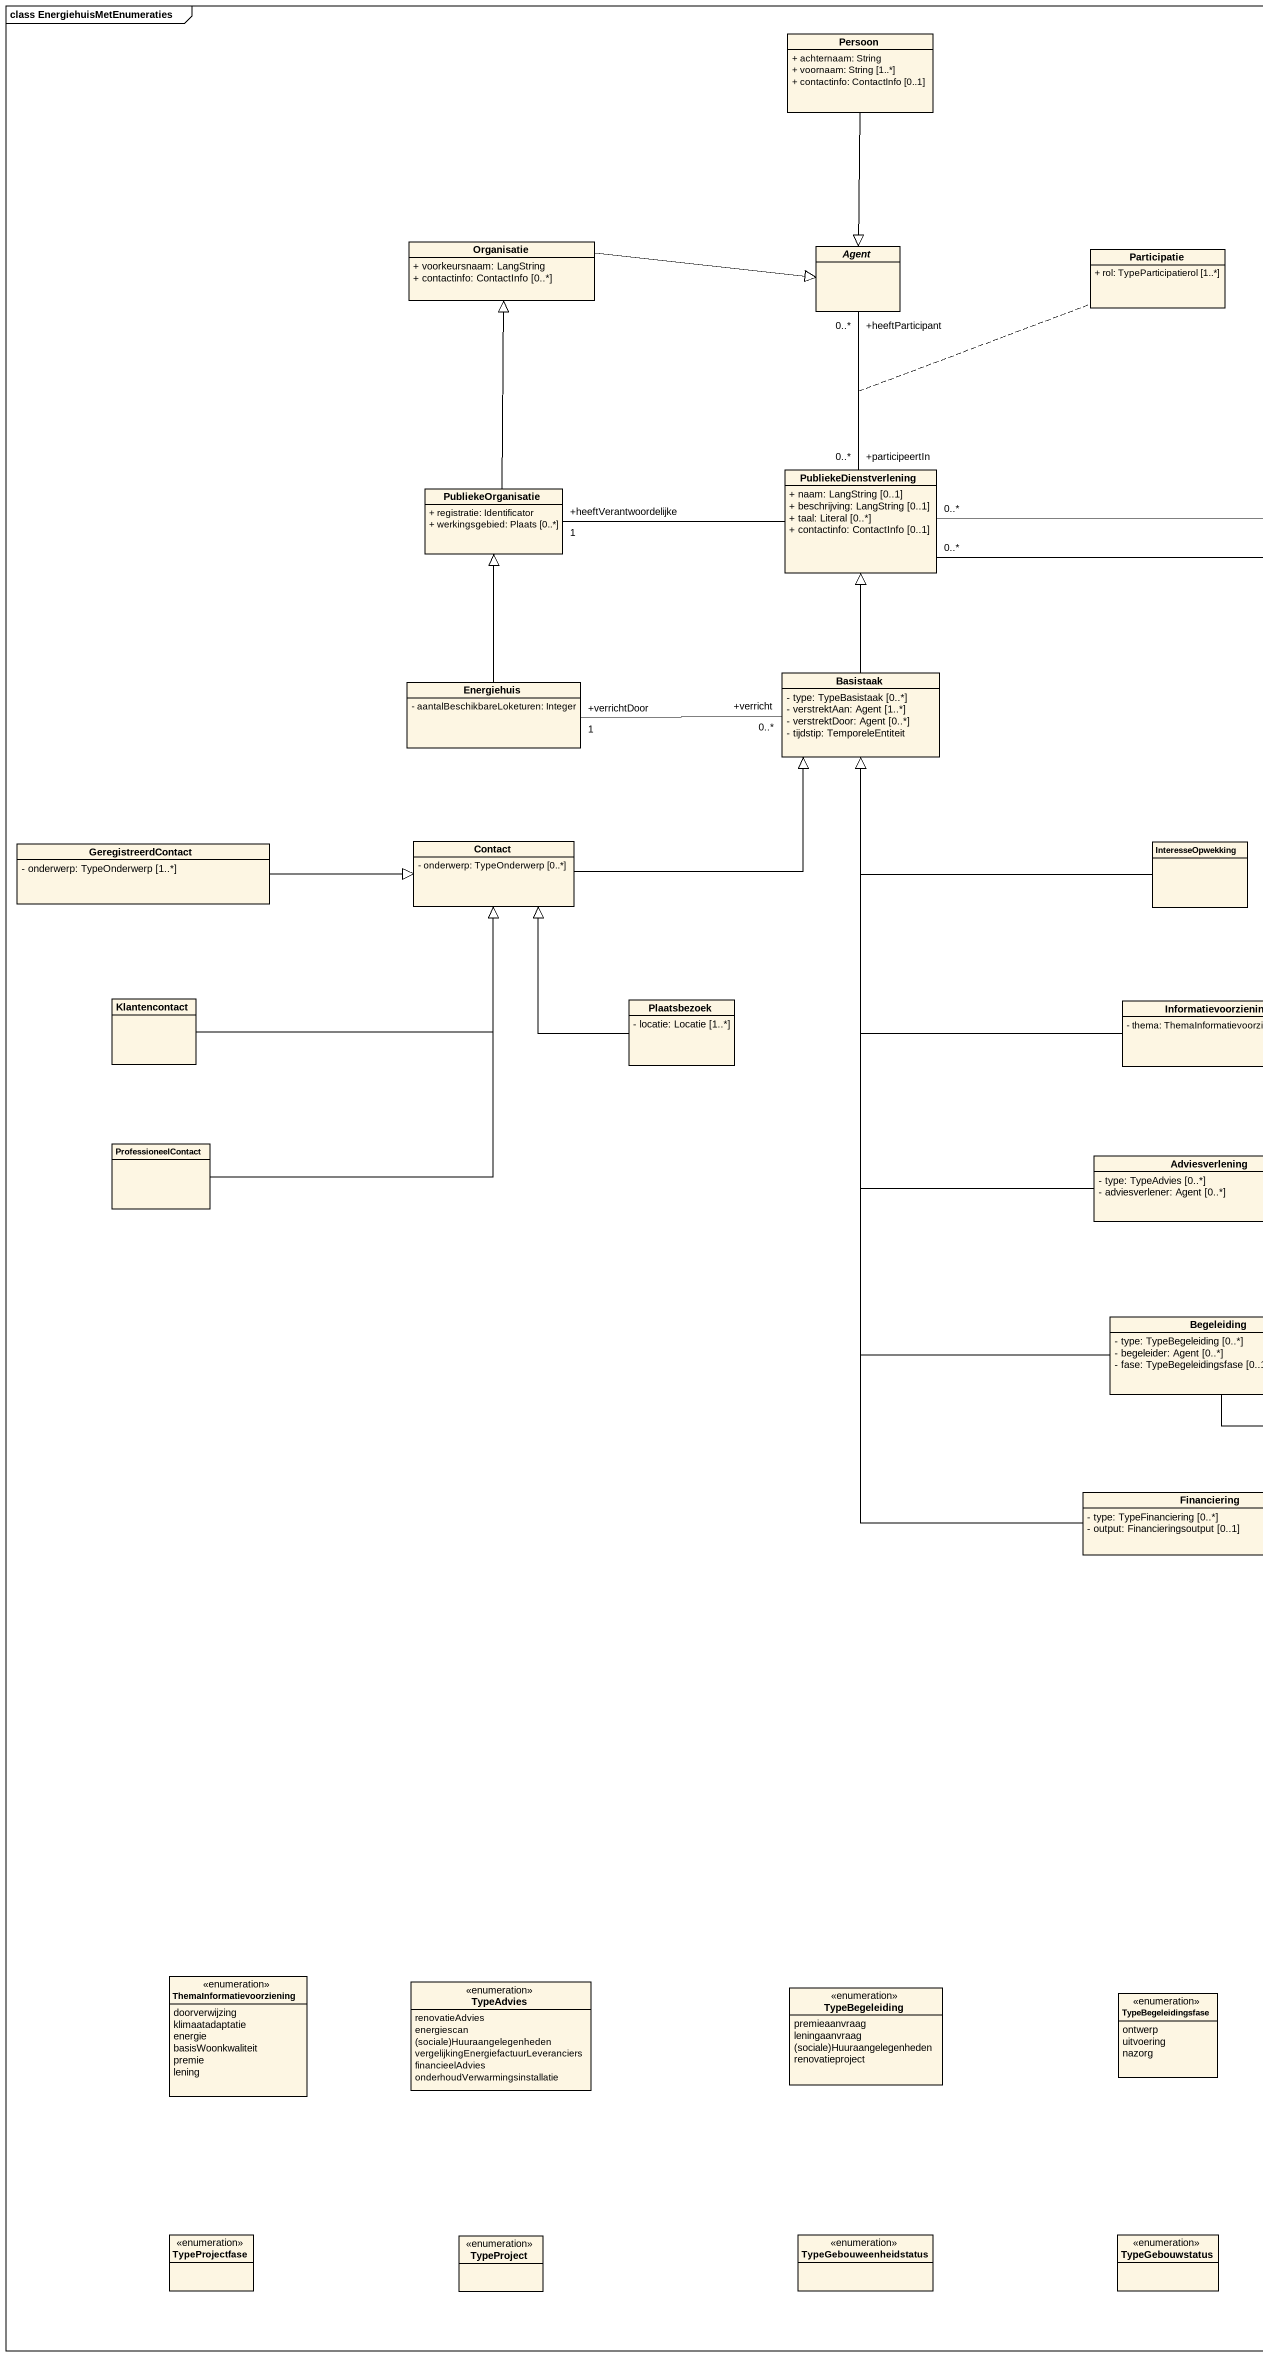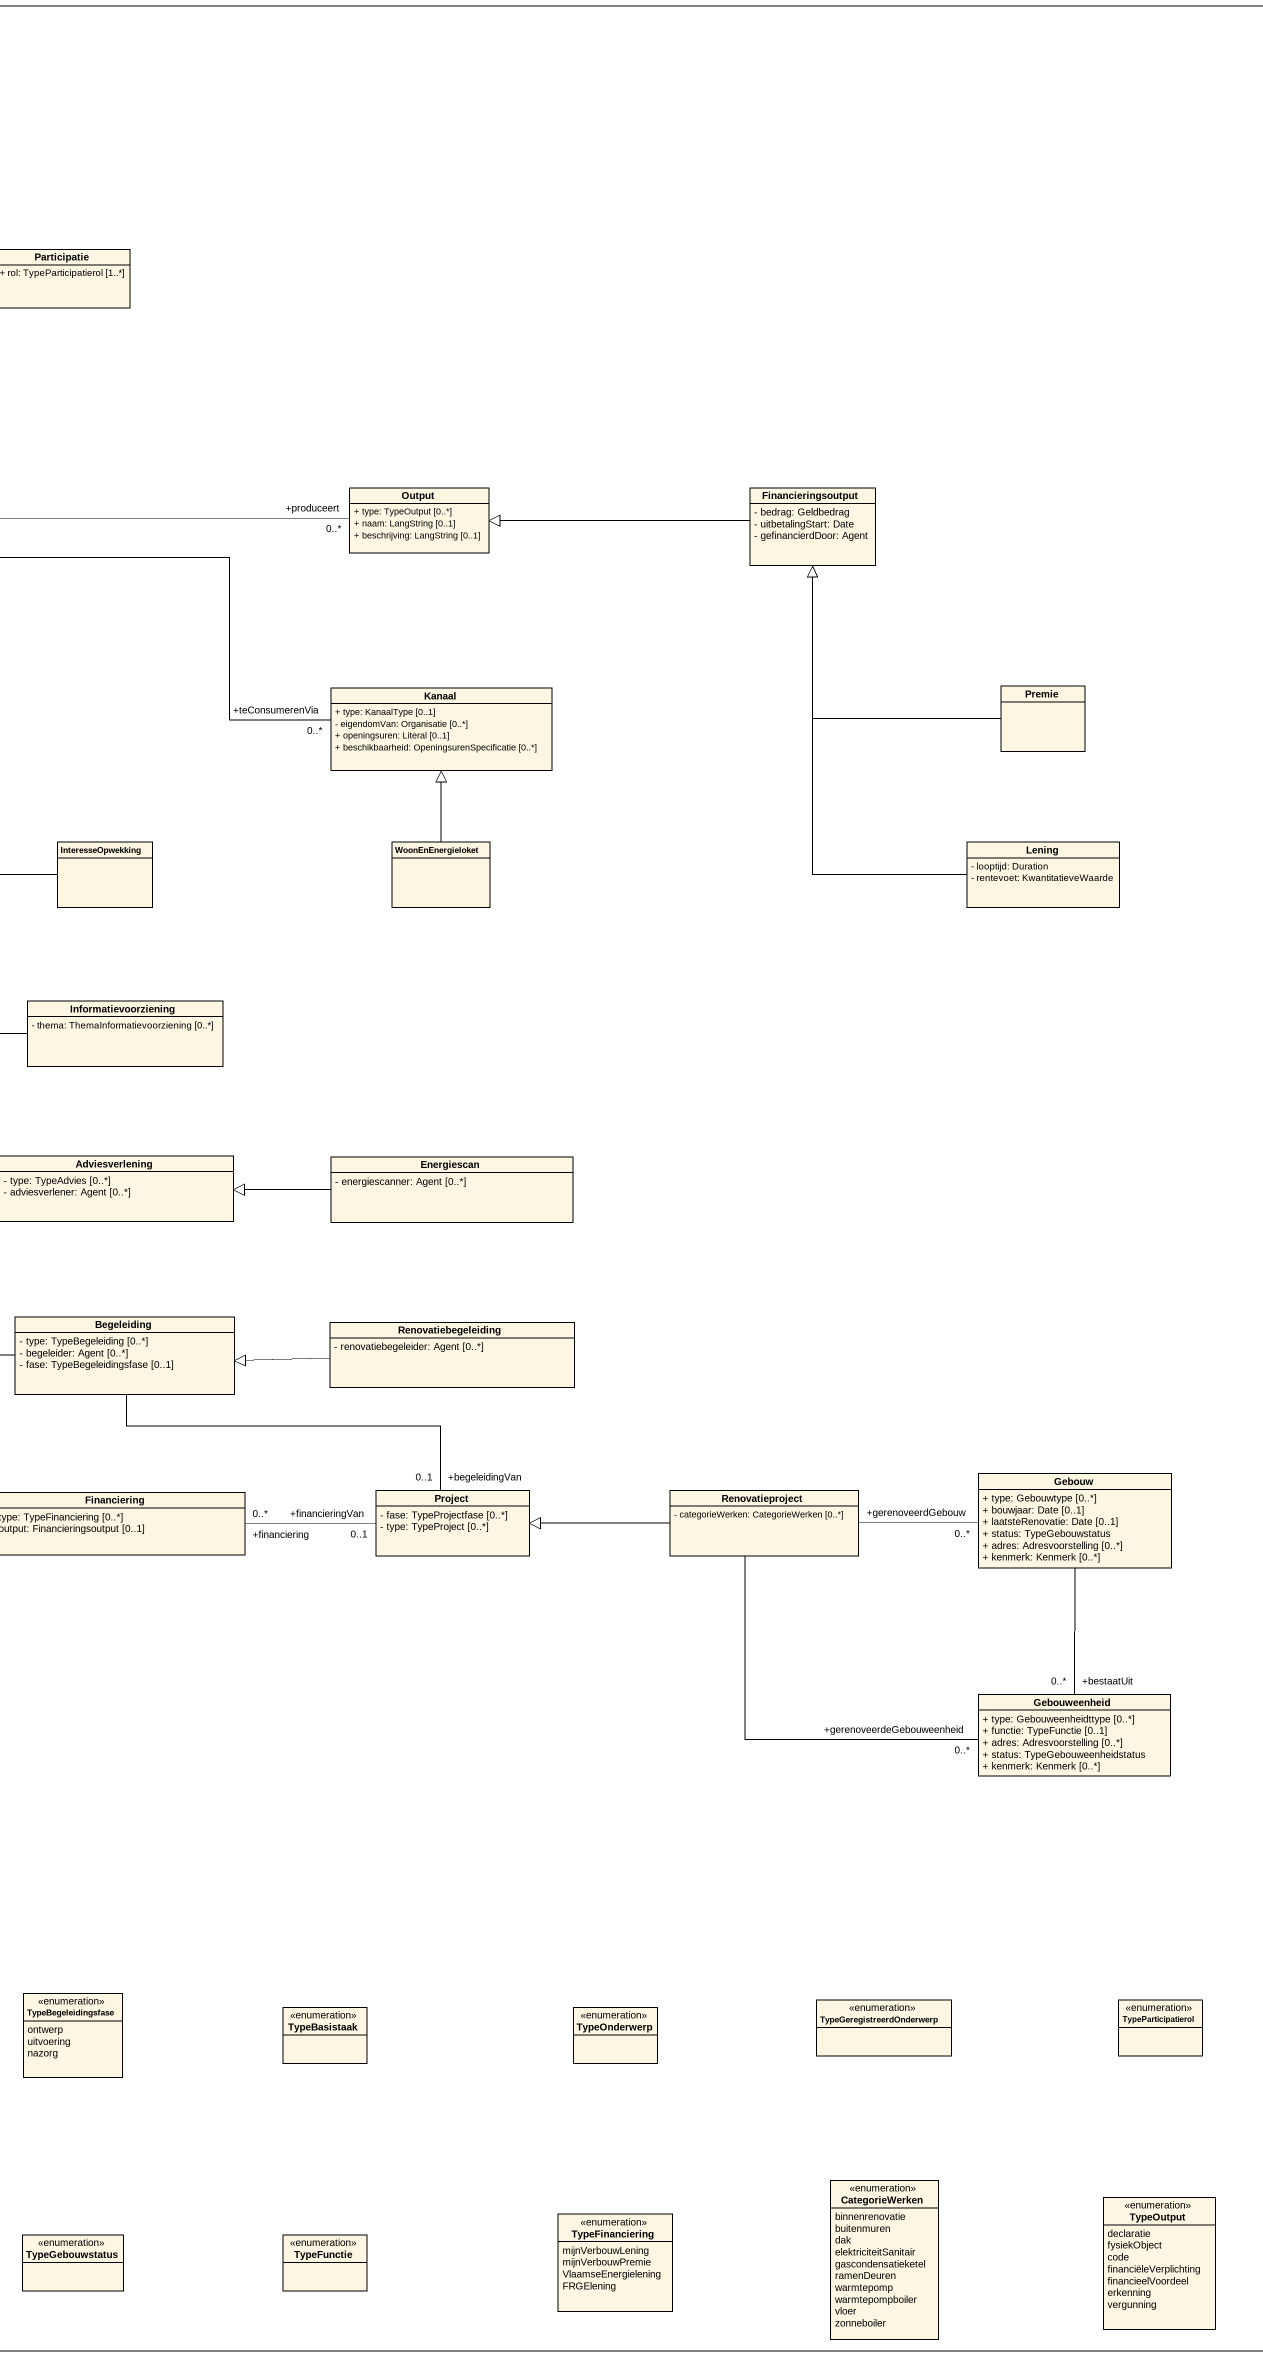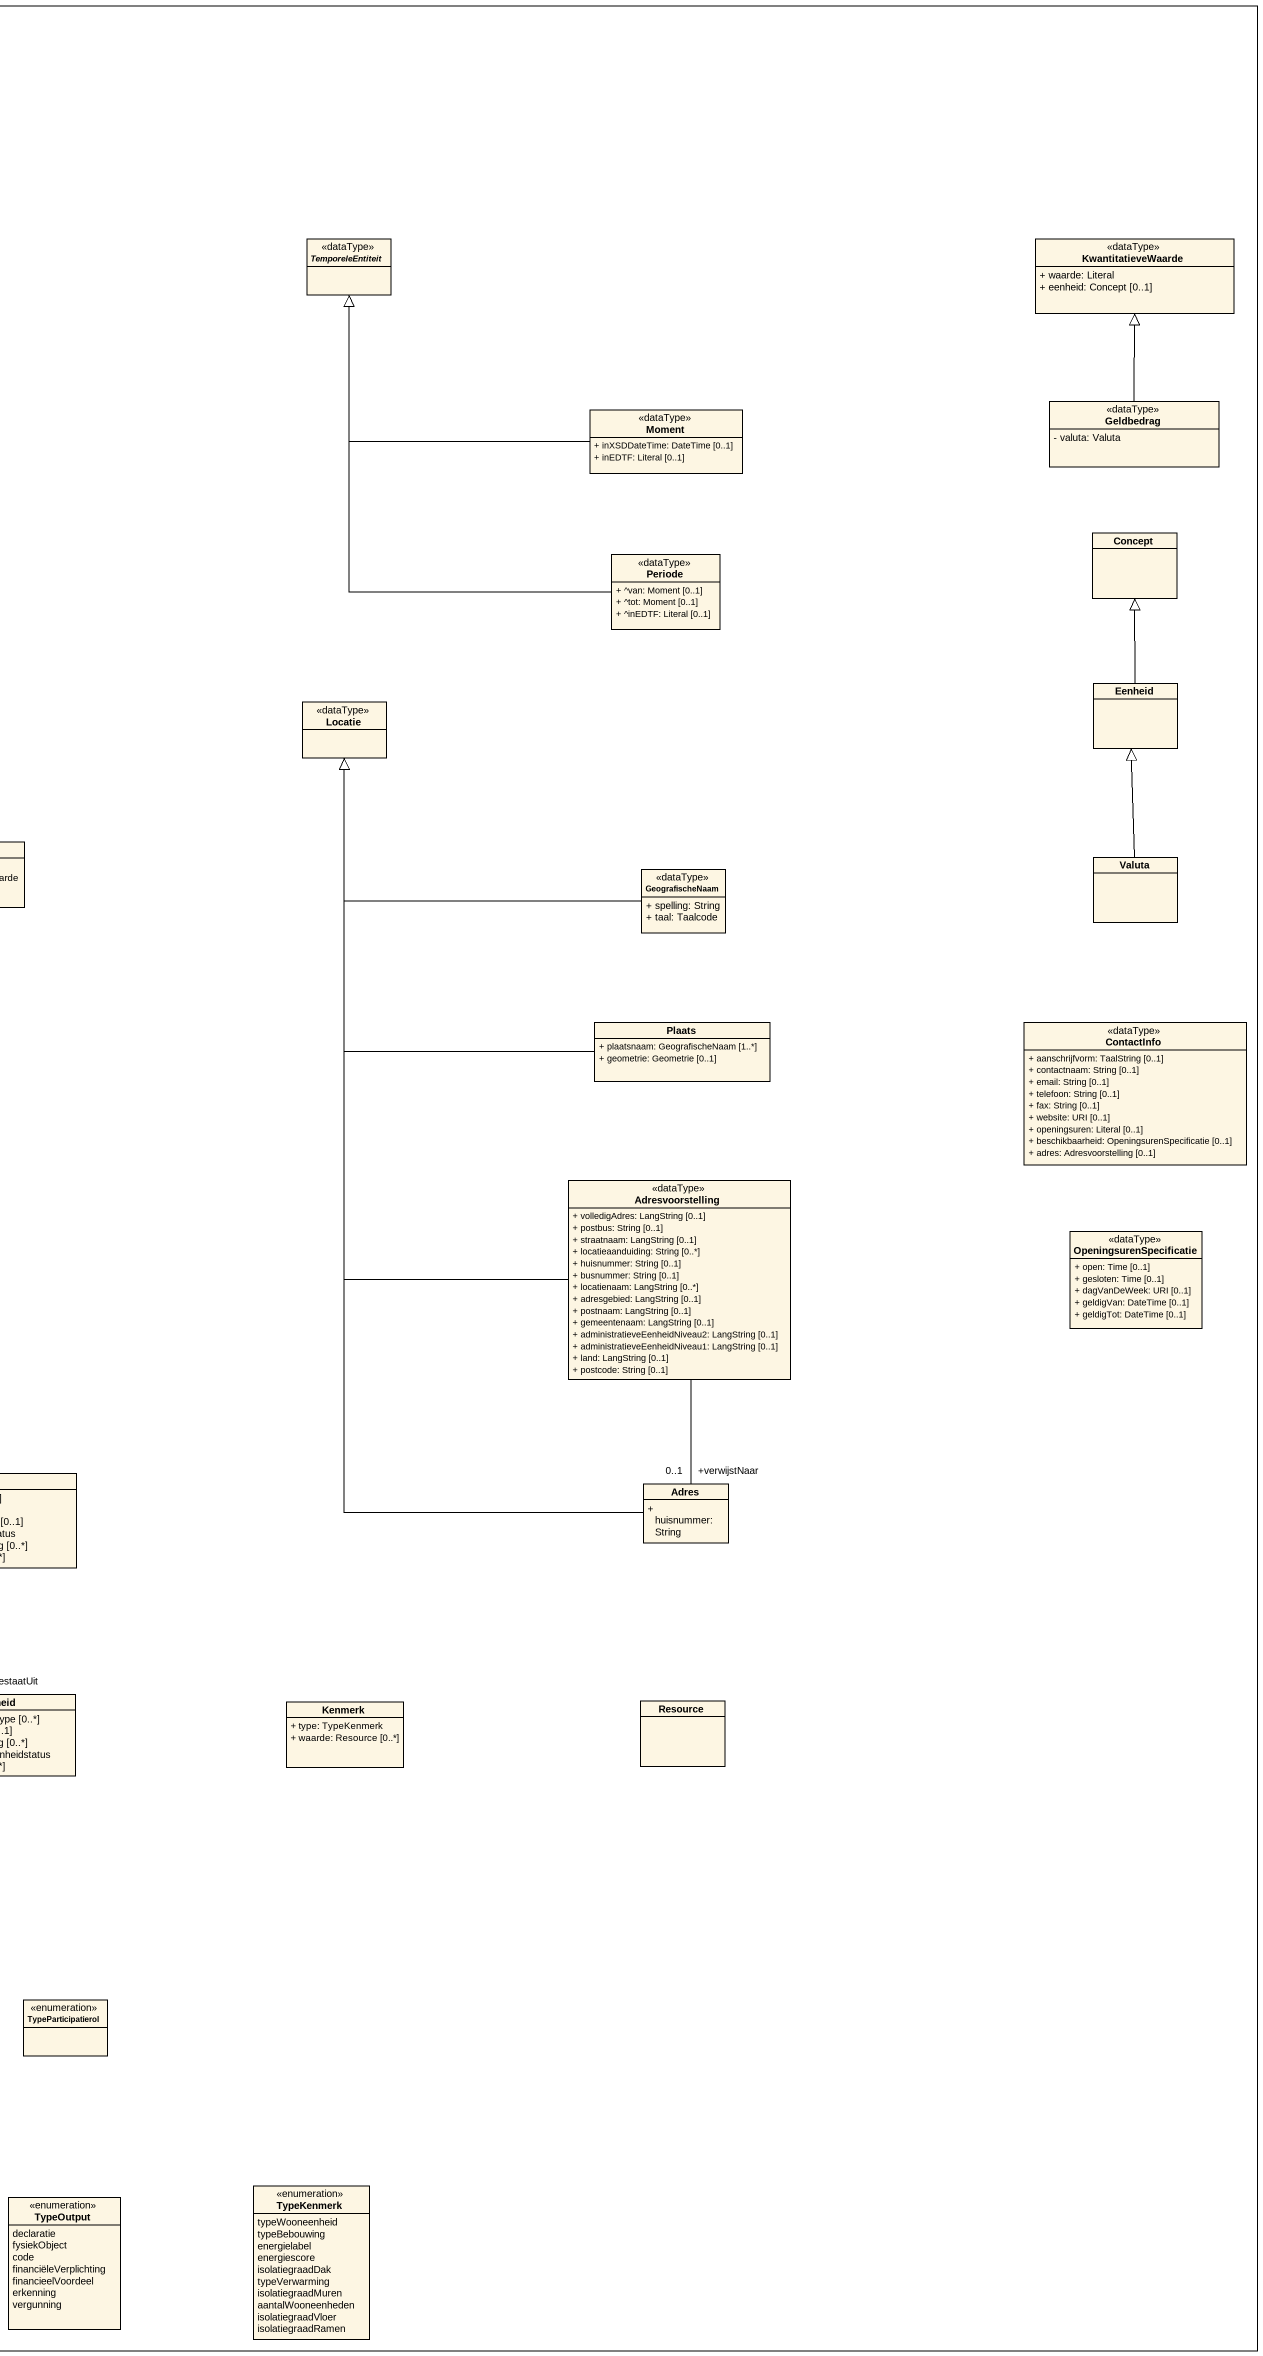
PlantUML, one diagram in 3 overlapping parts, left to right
@startuml
mainframe class EnergiehuisMetEnumeraties
hide circle
hide empty members
skinparam classAttributeIconSize 0
class Persoon {
  + achternaam: String
  + voornaam: String [1..*]
  + contactinfo: ContactInfo [0..1]
}
class Organisatie {
  + voorkeursnaam: LangString
  + contactinfo: ContactInfo [0..*]
}
abstract class TemporeleEntiteit <<dataType>>
class KwantitatieveWaarde <<dataType>> {
  + waarde: Literal
  + eenheid: Concept [0..1]
}
abstract class "Agent" as Agent_
class Participatie {
  + rol: TypeParticipatierol [1..*]
}
class Moment <<dataType>> {
  + inXSDDateTime: DateTime [0..1]
  + inEDTF: Literal [0..1]
}
class Geldbedrag <<dataType>> {
  - valuta: Valuta
}
class PubliekeOrganisatie {
  + registratie: Identificator
  + werkingsgebied: Plaats [0..*]
}
class PubliekeDienstverlening {
  + naam: LangString [0..1]
  + beschrijving: LangString [0..1]
  + taal: Literal [0..*]
  + contactinfo: ContactInfo [0..1]
}
class Output {
  + type: TypeOutput [0..*]
  + naam: LangString [0..1]
  + beschrijving: LangString [0..1]
}
class Financieringsoutput {
  - bedrag: Geldbedrag
  - uitbetalingStart: Date
  - gefinancierdDoor: Agent
}
class Concept
class Periode <<dataType>> {
  + ^van: Moment [0..1]
  + ^tot: Moment [0..1]
  + ^inEDTF: Literal [0..1]
}
class Energiehuis {
  - aantalBeschikbareLoketuren: Integer
}
class Basistaak {
  - type: TypeBasistaak [0..*]
  - verstrektAan: Agent [1..*]
  - verstrektDoor: Agent [0..*]
  - tijdstip: TemporeleEntiteit
}
class Kanaal {
  + type: KanaalType [0..1]
  - eigendomVan: Organisatie [0..*]
  + openingsuren: Literal [0..1]
  + beschikbaarheid: OpeningsurenSpecificatie [0..*]
}
class Premie
class Locatie <<dataType>>
class Eenheid
class GeregistreerdContact {
  - onderwerp: TypeOnderwerp [1..*]
}
class Contact {
  - onderwerp: TypeOnderwerp [0..*]
}
class InteresseOpwekking
class WoonEnEnergieloket
class Lening {
  - looptijd: Duration
  - rentevoet: KwantitatieveWaarde
}
class GeografischeNaam <<dataType>> {
  + spelling: String
  + taal: Taalcode
}
class Valuta
class Klantencontact
class Plaatsbezoek {
  - locatie: Locatie [1..*]
}
class Informatievoorziening {
  - thema: ThemaInformatievoorziening [0..*]
}
class Plaats {
  + plaatsnaam: GeografischeNaam [1..*]
  + geometrie: Geometrie [0..1]
}
class ContactInfo <<dataType>> {
  + aanschrijfvorm: TaalString [0..1]
  + contactnaam: String [0..1]
  + email: String [0..1]
  + telefoon: String [0..1]
  + fax: String [0..1]
  + website: URI [0..1]
  + openingsuren: Literal [0..1]
  + beschikbaarheid: OpeningsurenSpecificatie [0..1]
  + adres: Adresvoorstelling [0..1]
}
class ProfessioneelContact
class Adviesverlening {
  - type: TypeAdvies [0..*]
  - adviesverlener: Agent [0..*]
}
class Energiescan {
  - energiescanner: Agent [0..*]
}
class Adresvoorstelling <<dataType>> {
  + volledigAdres: LangString [0..1]
  + postbus: String [0..1]
  + straatnaam: LangString [0..1]
  + locatieaanduiding: String [0..*]
  + huisnummer: String [0..1]
  + busnummer: String [0..1]
  + locatienaam: LangString [0..*]
  + adresgebied: LangString [0..1]
  + postnaam: LangString [0..1]
  + gemeentenaam: LangString [0..1]
  + administratieveEenheidNiveau2: LangString [0..1]
  + administratieveEenheidNiveau1: LangString [0..1]
  + land: LangString [0..1]
  + postcode: String [0..1]
}
class OpeningsurenSpecificatie <<dataType>> {
  + open: Time [0..1]
  + gesloten: Time [0..1]
  + dagVanDeWeek: URI [0..1]
  + geldigVan: DateTime [0..1]
  + geldigTot: DateTime [0..1]
}
class Begeleiding {
  - type: TypeBegeleiding [0..*]
  - begeleider: Agent [0..*]
  - fase: TypeBegeleidingsfase [0..1]
}
class Renovatiebegeleiding {
  - renovatiebegeleider: Agent [0..*]
}
class Financiering {
  - type: TypeFinanciering [0..*]
  - output: Financieringsoutput [0..1]
}
class Project {
  - fase: TypeProjectfase [0..*]
  - type: TypeProject [0..*]
}
class Renovatieproject {
  - categorieWerken: CategorieWerken [0..*]
}
class Gebouw {
  + type: Gebouwtype [0..*]
  + bouwjaar: Date [0..1]
  + laatsteRenovatie: Date [0..1]
  + status: TypeGebouwstatus
  + adres: Adresvoorstelling [0..*]
  + kenmerk: Kenmerk [0..*]
}
class Adres {
  + huisnummer: String
}
class Gebouweenheid {
  + type: Gebouweenheidttype [0..*]
  + functie: TypeFunctie [0..1]
  + adres: Adresvoorstelling [0..*]
  + status: TypeGebouweenheidstatus
  + kenmerk: Kenmerk [0..*]
}
class Kenmerk {
  + type: TypeKenmerk
  + waarde: Resource [0..*]
}
class Resource
enum ThemaInformatievoorziening {
  doorverwijzing
  klimaatadaptatie
  energie
  basisWoonkwaliteit
  premie
  lening
}
enum TypeAdvies {
  renovatieAdvies
  energiescan
  {field} (sociale)Huuraangelegenheden
  vergelijkingEnergiefactuurLeveranciers
  financieelAdvies
  onderhoudVerwarmingsinstallatie
}
enum TypeBegeleiding {
  premieaanvraag
  leningaanvraag
  {field} (sociale)Huuraangelegenheden
  renovatieproject
}
enum TypeBegeleidingsfase {
  ontwerp
  uitvoering
  nazorg
}
enum TypeBasistaak
enum TypeOnderwerp
enum TypeGeregistreerdOnderwerp
enum TypeParticipatierol
enum CategorieWerken {
  binnenrenovatie
  buitenmuren
  dak
  elektriciteitSanitair
  gascondensatieketel
  ramenDeuren
  warmtepomp
  warmtepompboiler
  vloer
  zonneboiler
}
enum TypeKenmerk {
  typeWooneenheid
  typeBebouwing
  energielabel
  energiescore
  isolatiegraadDak
  typeVerwarming
  isolatiegraadMuren
  aantalWooneenheden
  isolatiegraadVloer
  isolatiegraadRamen
}
enum TypeFinanciering {
  mijnVerbouwLening
  mijnVerbouwPremie
  VlaamseEnergielening
  FRGElening
}
enum TypeOutput {
  declaratie
  fysiekObject
  code
  financiëleVerplichting
  financieelVoordeel
  erkenning
  vergunning
}
enum TypeProjectfase
enum TypeProject
enum TypeGebouweenheidstatus
enum TypeGebouwstatus
enum TypeFunctie
Persoon --|> Agent_
Organisatie -right-|> Agent_
Moment -left-|> TemporeleEntiteit
Geldbedrag -up-|> KwantitatieveWaarde
PubliekeOrganisatie -up-|> Organisatie
PubliekeDienstverlening "+participeertIn\n0..*" -up- "+heeftParticipant\n0..*" Agent_
(PubliekeDienstverlening, Agent_) .. Participatie
PubliekeDienstverlening -left- "+heeftVerantwoordelijke\n1" PubliekeOrganisatie
PubliekeDienstverlening "0..*" -right- "+produceert\n0..*" Output
PubliekeDienstverlening "0..*" -right- "+teConsumerenVia\n0..*" Kanaal
Financieringsoutput -left-|> Output
Periode -up-|> TemporeleEntiteit
Energiehuis -up-|> PubliekeOrganisatie
Energiehuis "+verrichtDoor\n1" -right- "+verricht\n0..*" Basistaak
Basistaak -up-|> PubliekeDienstverlening
Premie -up-|> Financieringsoutput
Eenheid -up-|> Concept
GeregistreerdContact -right-|> Contact
Contact -right-|> Basistaak
InteresseOpwekking -left-|> Basistaak
WoonEnEnergieloket -up-|> Kanaal
Lening -up-|> Financieringsoutput
GeografischeNaam -left-|> Locatie
Valuta -up-|> Eenheid
Klantencontact -right-|> Contact
Plaatsbezoek -up-|> Contact
Informatievoorziening -up-|> Basistaak
Plaats -up-|> Locatie
ProfessioneelContact -up-|> Contact
Adviesverlening -up-|> Basistaak
Energiescan -left-|> Adviesverlening
Adresvoorstelling -up-|> Locatie
Adresvoorstelling -- "+verwijstNaar\n0..1" Adres
Begeleiding -up-|> Basistaak
Renovatiebegeleiding -left-|> Begeleiding
Financiering -up-|> Basistaak
Project "+begeleidingVan\n0..1" -left- Begeleiding
Project "+financieringVan\n0..1" -left- "+financiering\n0..*" Financiering
Renovatieproject -left-|> Project
Renovatieproject -right- "+gerenoveerdGebouw\n0..*" Gebouw
Renovatieproject -- "+gerenoveerdeGebouweenheid\n0..*" Gebouweenheid
Gebouw -- "+bestaatUit\n0..*" Gebouweenheid
Adres -up-|> Locatie
@enduml
